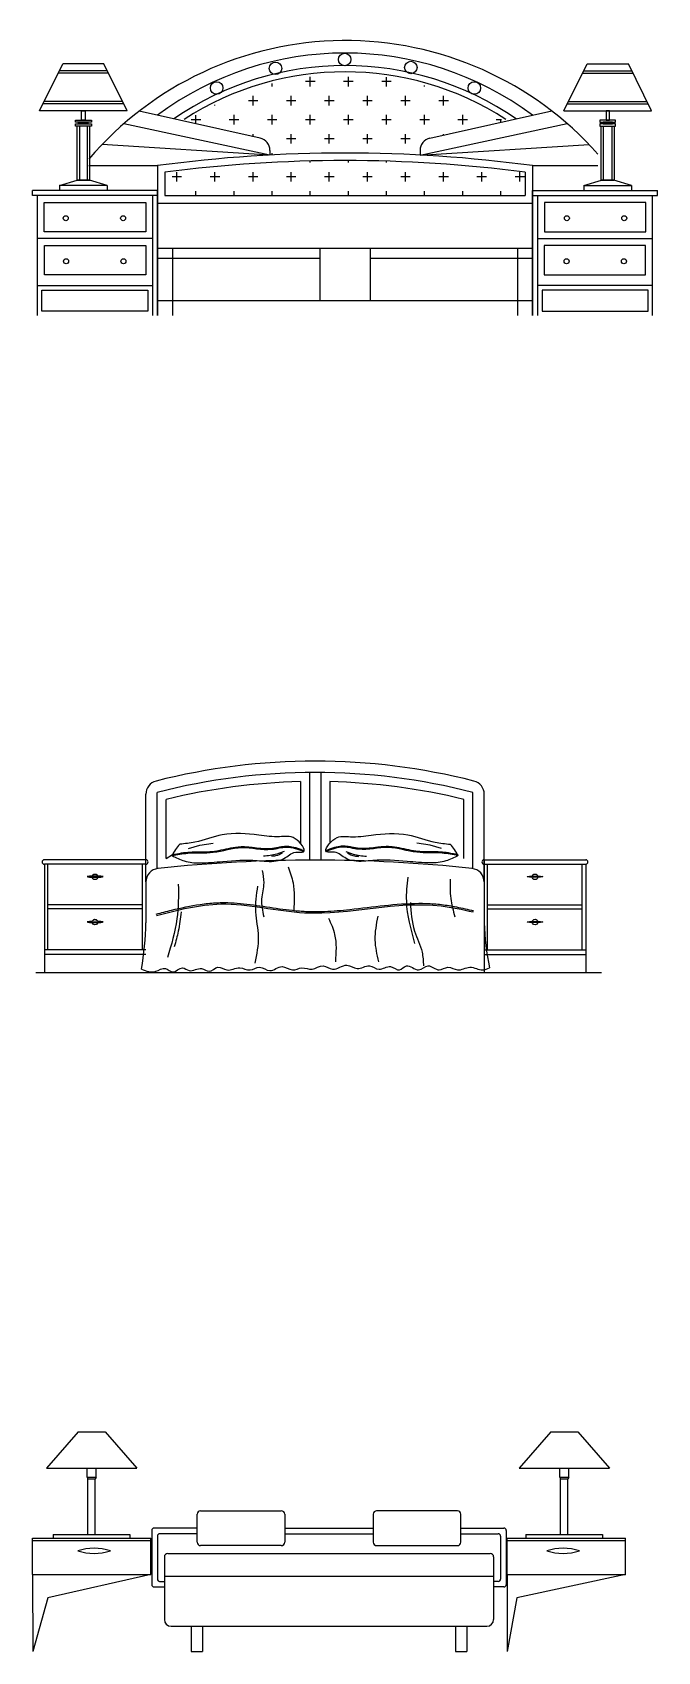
# Model space of a CAD drawing. Header units: millimetres. Extents: x 3060 to 28796, y 18778 to 36190.
# Drawn here: x 25596 to 28368, y 18780 to 25961 of the extents above; entities that cross this region are included whole.
import ezdxf

# ---------------------------------------------------------------- set-up
doc = ezdxf.new("R2010")
doc.units = ezdxf.units.MM

# ---------------------------------------------------------------- blocks, each defined once
blk = doc.blocks.new('A$C02563F7E')
for p, q in [((31.9, 908), (134.5, 1116.2)), ((332.7, 1085.1), (119.2, 1085.1)), ((317.4, 1116.2), (134.5, 1116.2)), ((420, 908), (317.4, 1116.2)), ((2356.8, 908), (2459.4, 1116.2)), ((2444.1, 1085.1), (2657.6, 1085.1)), ((2459.4, 1116.2), (2642.3, 1116.2)), ((2744.9, 908), (2642.3, 1116.2)), ((338, 1074.5), (114, 1074.5)), ((1063, 1016.6), (1063, 1029.2)), ((1253.1, 1037.7), (1210.8, 1037.7)), ((1231.9, 1016.6), (1231.9, 1058.8)), ((1422.1, 1037.7), (1379.8, 1037.7)), ((1400.9, 1016.6), (1400.9, 1058.8)), ((1591, 1037.7), (1548.8, 1037.7)), ((1569.9, 1016.6), (1569.9, 1056.9)), ((1738.9, 1016.6), (1738.9, 1021.1)), ((2438.8, 1074.5), (2662.8, 1074.5)), ((404.7, 939.1), (47.2, 939.1)), ((399.5, 949.7), (52.4, 949.7)), ((809.5, 932.1), (809.5, 935)), ((999.6, 953.2), (957.4, 953.2)), ((978.5, 932.1), (978.5, 974.3)), ((1168.6, 953.2), (1126.3, 953.2)), ((1147.5, 932.1), (1147.5, 974.3)), ((1337.6, 953.2), (1295.3, 953.2)), ((1316.4, 932.1), (1316.4, 974.3)), ((1506.5, 953.2), (1464.3, 953.2)), ((1485.4, 932.1), (1485.4, 974.3)), ((1675.5, 953.2), (1633.3, 953.2)), ((1654.4, 932.1), (1654.4, 974.3)), ((1844.5, 953.2), (1802.3, 953.2)), ((1823.4, 932.1), (1823.4, 974.3)), ((2372.1, 939.1), (2729.6, 939.1)), ((2377.3, 949.7), (2724.4, 949.7)), ((420, 908), (31.9, 908)), ((190.8, 857.3), (190.8, 867.1)), ((190.8, 867.1), (261.4, 867.1)), ((218.3, 867.1), (218.3, 907.7)), ((218.3, 907.7), (233.3, 907.7)), ((233.3, 867.1), (218.3, 867.1)), ((233.3, 907.7), (233.3, 867.1)), ((261.4, 867.1), (261.4, 857.3)), ((746.1, 868.7), (703.9, 868.7)), ((725, 850.5), (725, 889.2)), ((915.1, 868.7), (872.9, 868.7)), ((894, 847.6), (894, 889.8)), ((1084.1, 868.7), (1041.8, 868.7)), ((1063, 847.6), (1063, 889.8)), ((1253.1, 868.7), (1210.8, 868.7)), ((1231.9, 847.6), (1231.9, 889.8)), ((1422.1, 868.7), (1379.8, 868.7)), ((1400.9, 847.6), (1400.9, 889.8)), ((1591, 868.7), (1548.8, 868.7)), ((1569.9, 847.6), (1569.9, 889.8)), ((1760, 868.7), (1717.8, 868.7)), ((1738.9, 847.6), (1738.9, 889.8)), ((1929, 868.7), (1886.7, 868.7)), ((1907.9, 847.6), (1907.9, 889.8)), ((2080.4, 868.7), (2055.7, 868.7)), ((2076.9, 857.2), (2076.9, 871)), ((2356.8, 908), (2744.9, 908)), ((2586, 867.1), (2515.4, 867.1)), ((2515.4, 867.1), (2515.4, 857.3)), ((2558.5, 907.7), (2543.5, 907.7)), ((2543.5, 907.7), (2543.5, 867.1)), ((2543.5, 867.1), (2558.5, 867.1)), ((2558.5, 867.1), (2558.5, 907.7)), ((2586, 857.3), (2586, 867.1)), ((261.4, 857.3), (190.8, 857.3)), ((190.8, 840.5), (190.8, 850.3)), ((190.8, 850.3), (261.4, 850.3)), ((261.4, 840.5), (190.8, 840.5)), ((197.2, 840.9), (197.2, 600.2)), ((255.2, 840.9), (197.2, 840.9)), ((205.1, 857.6), (245.6, 857.6)), ((205.1, 850.5), (205.1, 857.6)), ((245.6, 850.5), (205.1, 850.5)), ((208.3, 840.9), (208.3, 600.2)), ((244.2, 600.2), (244.2, 840.9)), ((245.6, 857.6), (245.6, 850.5)), ((255.2, 600.2), (255.2, 840.9)), ((261.4, 850.3), (261.4, 840.5)), ((1053.4, 711.9), (404.8, 850.5)), ((978.5, 793.6), (978.5, 805.3)), ((1147.5, 763.1), (1147.5, 805.3)), ((1316.4, 763.1), (1316.4, 805.3)), ((1485.4, 763.1), (1485.4, 805.3)), ((1654.4, 763.1), (1654.4, 805.3)), ((1718.6, 711.9), (2371, 851.3)), ((1823.4, 800.3), (1823.4, 805.3)), ((2515.4, 857.3), (2586, 857.3)), ((2586, 850.3), (2515.4, 850.3)), ((2515.4, 850.3), (2515.4, 840.5)), ((2515.4, 840.5), (2586, 840.5)), ((2521.6, 600.2), (2521.6, 840.9)), ((2521.6, 840.9), (2579.6, 840.9)), ((2571.7, 857.6), (2531.2, 857.6)), ((2531.2, 857.6), (2531.2, 850.5)), ((2531.2, 850.5), (2571.7, 850.5)), ((2532.6, 600.2), (2532.6, 840.9)), ((2568.5, 840.9), (2568.5, 600.2)), ((2571.7, 850.5), (2571.7, 857.6)), ((2579.6, 840.9), (2579.6, 600.2)), ((2586, 840.5), (2586, 850.3)), ((1053.4, 711.9), (308.7, 758.6)), ((1063, 712.4), (1063, 720.8)), ((1168.6, 784.2), (1126.3, 784.2)), ((1231.9, 718.8), (1231.9, 720.8)), ((1337.6, 784.2), (1295.3, 784.2)), ((1400.9, 720.7), (1400.9, 720.8)), ((1506.5, 784.2), (1464.3, 784.2)), ((1569.9, 718), (1569.9, 720.8)), ((1675.5, 784.2), (1633.3, 784.2)), ((1718.6, 711.9), (2467.8, 758.9)), ((250.4, 665.3), (554.4, 665.3)), ((1063, 678.6), (1063, 679.1)), ((1231.9, 678.6), (1231.9, 685.6)), ((1400.9, 678.6), (1400.9, 687.4)), ((1569.9, 678.6), (1569.9, 684.7)), ((2217.6, 665.3), (2507.5, 665.3)), ((120.6, 576.6), (198.2, 600)), ((331.3, 576.6), (120.6, 576.6)), ((120.6, 576.6), (120.6, 554.4)), ((197.2, 600.2), (255.2, 600.2)), ((253.7, 600), (198.2, 600)), ((331.3, 576.6), (253.7, 600)), ((331.3, 576.6), (331.3, 554.4)), ((587.7, 636.1), (587.7, 532.2)), ((661.6, 615.2), (619.4, 615.2)), ((640.5, 594.1), (640.5, 636.4)), ((830.6, 615.2), (788.4, 615.2)), ((809.5, 594.1), (809.5, 636.4)), ((999.6, 615.2), (957.4, 615.2)), ((978.5, 594.1), (978.5, 636.4)), ((1168.6, 615.2), (1126.3, 615.2)), ((1147.5, 594.1), (1147.5, 636.4)), ((1337.6, 615.2), (1295.3, 615.2)), ((1316.4, 594.1), (1316.4, 636.4)), ((1506.5, 615.2), (1464.3, 615.2)), ((1485.4, 594.1), (1485.4, 636.4)), ((1675.5, 615.2), (1633.3, 615.2)), ((1654.4, 594.1), (1654.4, 636.4)), ((1844.5, 615.2), (1802.3, 615.2)), ((1823.4, 594.1), (1823.4, 636.4)), ((2013.5, 615.2), (1971.2, 615.2)), ((1992.4, 594.1), (1992.4, 636.4)), ((2182.5, 615.2), (2140.2, 615.2)), ((2161.3, 594.1), (2161.3, 636.4)), ((2184.3, 636.1), (2184.3, 532.2)), ((2445.5, 576.6), (2523.1, 600)), ((2445.5, 576.6), (2656.2, 576.6)), ((2445.5, 576.6), (2445.5, 554.4)), ((2579.6, 600.2), (2521.6, 600.2)), ((2523.1, 600), (2578.6, 600)), ((2656.2, 576.6), (2578.6, 600)), ((2656.2, 576.6), (2656.2, 554.4)), ((587.7, 532.2), (2184.3, 532.2)), ((725, 532.2), (725, 551.9)), ((894, 532.2), (894, 551.9)), ((1063, 532.2), (1063, 551.9)), ((1231.9, 532.2), (1231.9, 551.9)), ((1400.9, 532.2), (1400.9, 551.9)), ((1569.9, 532.2), (1569.9, 551.9)), ((1738.9, 532.2), (1738.9, 551.9)), ((1907.9, 532.2), (1907.9, 551.9)), ((2076.9, 532.2), (2076.9, 551.9)), ((42.2, 113.1), (512.2, 113.1)), ((42.2, 20), (42.2, 113.1)), ((512.2, 113.1), (512.2, 20)), ((2259.8, 113.1), (2259.8, 20)), ((2729.8, 113.1), (2259.8, 113.1)), ((2729.8, 20), (2729.8, 113.1)), ((512.2, 20), (42.2, 20)), ((2259.8, 20), (2729.8, 20))]:
    blk.add_line(p, q)
at = {"ltscale": 10}
for p, q in [((1010.1, 786.5), (473.4, 906.9)), ((1761.9, 786.5), (2302.3, 907.7)), ((1053.4, 732.4), (1053.4, 711.9)), ((1718.6, 732.4), (1718.6, 711.9)), ((554.4, 665.3), (554.4, 0)), ((2217.6, 665.3), (2217.6, 0)), ((554.4, 554.4), (0, 554.4)), ((0, 532.2), (0, 554.4)), ((554.4, 532.2), (0, 532.2)), ((22.2, 0), (22.2, 532.2)), ((532.2, 532.2), (532.2, 0)), ((554.4, 0), (554.4, 554.4)), ((2217.6, 554.4), (2772, 554.4)), ((2217.6, 0), (2217.6, 554.4)), ((2217.6, 532.2), (2772, 532.2)), ((2239.8, 532.2), (2239.8, 0)), ((2749.8, 0), (2749.8, 532.2)), ((2772, 532.2), (2772, 554.4)), ((52.2, 502.2), (502.2, 502.2)), ((52.2, 371.4), (52.2, 502.2)), ((502.2, 502.2), (502.2, 371.4)), ((554.4, 499), (2217.6, 499)), ((2719.8, 502.2), (2269.8, 502.2)), ((2269.8, 502.2), (2269.8, 371.4)), ((2719.8, 371.4), (2719.8, 502.2)), ((502.2, 371.4), (52.2, 371.4)), ((2269.8, 371.4), (2719.8, 371.4)), ((533.6, 341.4), (23.5, 341.4)), ((53.5, 311.4), (503.6, 311.4)), ((53.5, 180.6), (53.5, 311.4)), ((503.6, 311.4), (503.6, 180.6)), ((554.4, 299.4), (2217.6, 299.4)), ((620.9, 299.4), (620.9, 0)), ((1275.1, 299.4), (1275.1, 66.5)), ((1496.9, 299.4), (1496.9, 66.5)), ((2151.1, 299.4), (2151.1, 0)), ((2238.4, 341.4), (2748.5, 341.4)), ((2718.5, 311.4), (2268.4, 311.4)), ((2268.4, 311.4), (2268.4, 180.6)), ((2718.5, 180.6), (2718.5, 311.4)), ((554.4, 255), (1275.1, 255)), ((1496.9, 255), (2217.6, 255)), ((503.6, 180.6), (53.5, 180.6)), ((2268.4, 180.6), (2718.5, 180.6)), ((22.2, 133.1), (532.2, 133.1)), ((2749.8, 133.1), (2239.8, 133.1)), ((554.4, 66.5), (2217.6, 66.5))]:
    blk.add_line(p, q, dxfattribs=at)
for centre, radius in [((1384.5, 1135.6), 27.7), ((1077.6, 1096.4), 27.7), ((1678, 1100.1), 27.7), ((816.7, 1009.5), 27.7), ((1959.3, 1009.2), 27.7), ((148, 432), 11.2), ((402.3, 432), 11.2), ((2369.7, 432), 11.2), ((2624, 432), 11.2), ((149.3, 241.1), 11.2), ((403.7, 241.1), 11.2), ((2368.3, 241.1), 11.2), ((2622.7, 241.1), 11.2)]:
    blk.add_circle(centre, radius)
for centre, radius, start, end in [((1388.4, -274.9), 1494.6, 41.5203, 139.58512), ((1386, -228.5), 1309.6, 57.0195, 122.9805), ((1386, -5542), 6262.7, 82.36941, 97.63059), ((997.9, 732.4), 55.4, 0, 77.35738), ((1774.1, 732.4), 55.4, 102.64262, 180)]:
    blk.add_arc(centre, radius, start, end, dxfattribs=at)
for centre, radius, start, end in [((1386, -228.5), 1392.8, 53.33888, 126.66112), ((1386, -228.5), 1337.3, 55.41441, 124.58559), ((1386, -5541.8), 6229.3, 82.63683, 97.36317)]:
    blk.add_arc(centre, radius, start, end)
blk = doc.blocks.new('A$C75CC7F85')
for p, q in [((1213.1, 886.9), (1213.1, 498.1)), ((1263.1, 886.9), (1263.1, 498.1)), ((488.1, 401.3), (488.1, 790.7)), ((538.1, 460.5), (538.1, 798.4)), ((1173.1, 846.2), (1173.1, 572.7)), ((1303.1, 846.2), (1303.1, 572.7)), ((1938.1, 460.5), (1938.1, 798.4)), ((1988.1, 401.3), (1988.1, 790.7)), ((578.1, 505), (578.1, 767.2)), ((1898.1, 505), (1898.1, 767.2)), ((578.1, 505), (606.3, 522.8)), ((677.8, 550.1), (727.5, 564.4)), ((727.5, 564.4), (786.7, 574)), ((1748.8, 564.4), (1689.6, 574)), ((1798.5, 550.1), (1748.8, 564.4)), ((488.1, 500), (38.1, 500)), ((38.1, 480), (38.1, 0)), ((488.1, 480), (38.1, 480)), ((53.5, 100), (53.5, 480)), ((473.5, 100), (473.5, 480)), ((1988.1, 500), (2438.1, 500)), ((1988.1, 500), (1988.1, 0)), ((1988.1, 480), (2438.1, 480)), ((2002.7, 100), (2002.7, 480)), ((2422.7, 100), (2422.7, 480)), ((2438.1, 480), (2438.1, 0)), ((488.1, 401.3), (488.1, 220)), ((1988.1, 401.3), (1988.1, 220)), ((473.5, 299.6), (53.5, 299.6)), ((2002.7, 299.6), (2422.7, 299.6)), ((473.5, 282.3), (53.5, 282.3)), ((2002.7, 282.3), (2422.7, 282.3)), ((488.1, 100), (38.1, 100)), ((488.1, 80), (38.1, 80)), ((1988.1, 100), (2438.1, 100)), ((1988.1, 80), (2438.1, 80)), ((0, 0), (2508.1, 0))]:
    blk.add_line(p, q)
for centre in [(262.5, 424.2), (2213.7, 424.2), (262.5, 223.4), (2213.7, 223.4)]:
    blk.add_circle(centre, 12.4)
for centre, radius, start, end in [((1238.1, -1925.6), 2862.5, 75.74672, 104.25328), ((1238.1, -1925.6), 2812.5, 75.58823, 104.41177), ((548.1, 790.7), 60, 104.25328, 180), ((1238.1, -1925.6), 2772.5, 91.3434, 103.77161), ((1238.1, -1925.6), 2772.5, 76.22839, 88.6566), ((1928.1, 790.7), 60, 0, 75.74672), ((774.6, 437.4), 188.8, 136.10043, 154.62744), ((1701.6, 437.4), 188.8, 25.37256, 43.89957), ((38.1, 490), 10, 90, 270), ((488.1, 490), 10, 270, 90), ((548.1, 401.3), 60, 96.09975, 180), ((1238.1, -6055.4), 6553.5, 83.90025, 96.09975), ((1928.1, 401.3), 60, 0, 83.90025), ((1988.1, 490), 10, 90, 270), ((2438.1, 490), 10, 270, 90), ((-851, 243.4), 1339.4, 350.15046, 359.00179), ((3089.1, 251.4), 1101.4, 181.62922, 192.10949)]:
    blk.add_arc(centre, radius, start, end)
at = {"extrusion": (0, 0, -1)}
for centre in [(263.2, 424.9), (263.2, 224.1)]:
    blk.add_ellipse(centre, major_axis=(35.1, 0), ratio=0.078431, dxfattribs=at)
for centre in [(2213.1, 424.9), (2213.1, 224.1)]:
    blk.add_ellipse(centre, major_axis=(-35.1, 0), ratio=0.078431)
for points in [[(604.1, 518.3), (658.3, 494.4), (727.6, 485.8), (829.5, 492.3), (981.3, 496.6), (1065.8, 494.4), (1100.5, 505.3), (1152.5, 533.4), (1187.2, 535.6), (1149.7, 593.1), (1080.9, 601.7), (989.2, 609.3), (826.8, 610.2), (705.5, 577.8), (638.6, 568.3)], [(1872.2, 518.3), (1818, 494.4), (1748.6, 485.8), (1646.8, 492.3), (1495, 496.6), (1410.5, 494.4), (1375.8, 505.3), (1323.7, 533.4), (1289.1, 535.6), (1326.6, 593.1), (1395.3, 601.7), (1487.1, 609.3), (1649.5, 610.2), (1770.8, 577.8), (1837.7, 568.3)], [(604.1, 518.3), (674, 529.1), (786.7, 533), (912.8, 554), (1045.6, 546.3), (1112.5, 555.9), (1188, 537)], [(1101, 536.8), (1068.5, 524.4), (1010.2, 515.8)], [(1094.3, 530.1), (1062.8, 516.7), (1045.6, 514.8)], [(1872.2, 518.3), (1802.3, 529.1), (1689.6, 533), (1563.5, 554), (1430.7, 546.3), (1363.8, 555.9), (1288.3, 537)], [(1375.3, 536.8), (1407.8, 524.4), (1466, 515.8)], [(1382, 530.1), (1413.5, 516.7), (1430.7, 514.8)], [(1004.3, 452.5), (1010.4, 398.1), (1001.3, 325.6), (1010.4, 247)], [(1119.3, 467.7), (1140.5, 398.1), (1143.5, 274.2)], [(632, 392.1), (626, 237.9), (583.6, 65.6)], [(983.1, 383), (974.1, 268.2), (986.2, 159.3), (971, 41.5)], [(1649, 422.3), (1642.9, 316.5), (1679.3, 129.1)], [(1836.7, 413.2), (1839.7, 328.6), (1857.8, 247)], [(535.2, 253), (820.1, 303.7), (1192, 265.1), (1797.3, 295.4), (1939.6, 268.2)], [(1661.1, 310.5), (1679.3, 183.5), (1712.6, 89.8), (1718.6, 29.4)], [(644.1, 268.2), (632, 183.5), (613.9, 114)], [(1297.9, 241), (1325.1, 168.4), (1328.2, 47.5)], [(1515.8, 250), (1503.7, 144.2), (1518.9, 47.5)], [(468.6, 14.3), (532.2, 5.2), (574.5, 17.3), (607.8, 2.2), (650.2, 20.3), (680.5, 8.2), (734.9, 17.3), (768.2, 5.2), (807.6, 23.3), (846.9, 11.2), (904.4, 20.3), (949.8, 11.2), (992.2, 23.3), (1037.6, 8.2), (1092.1, 26.3), (1137.5, 11.2), (1179.9, 20.3), (1225.3, 14.3), (1273.7, 29.4), (1316.1, 14.3), (1379.6, 32.4), (1425, 17.3), (1479.5, 29.4), (1521.9, 14.3), (1573.3, 26.3), (1612.7, 11.2), (1642.9, 29.4), (1697.4, 11.2), (1739.8, 29.4), (1788.2, 11.2), (1827.6, 23.3), (1869.9, 11.2), (1924.4, 23.3), (1981.9, 11.2), (2012.2, 20.3)]]:
    blk.add_spline(points, degree=3)
for points, knots in [([(603.3, 522.2), (617.5, 524.9), (631.8, 527.7), (651, 530.6), (655.9, 531.3), (665, 532.3), (669.3, 532.8), (682.2, 533.8), (690.8, 534.2), (714.7, 534.7), (730, 534.5), (752.1, 534.8), (759, 534.9), (771.1, 535.6), (776.3, 535.9), (785, 536.8), (788.4, 537.2), (795.2, 538.1), (798.6, 538.6), (808.9, 540.3), (815.7, 541.7), (836.5, 546), (850.6, 549.2), (878.9, 554.7), (893.1, 557), (911, 557.9), (914.6, 558), (921.7, 558), (925.2, 558), (935.9, 557.5), (942.9, 557), (962.9, 554.9), (975.8, 553.2), (1001.4, 550.3), (1014.2, 549.3), (1030.2, 549.3), (1033.7, 549.4), (1040, 549.8), (1043, 550.1), (1048.8, 550.7), (1051.8, 551.1), (1060.6, 552.5), (1066.6, 553.7), (1078.5, 555.9), (1084.5, 557.1), (1096.6, 558.9), (1102.7, 559.6), (1111, 559.9), (1113.3, 559.9), (1117.7, 559.8), (1119.9, 559.6), (1126.5, 559.1), (1130.9, 558.5), (1146.8, 555.5), (1158.2, 552), (1176.2, 545.7), (1182.8, 543.2), (1189.4, 540.7)], [0, 0, 0, 0, 43.322991, 43.322991, 57.914348, 57.914348, 70.697536, 70.697536, 96.263911, 96.263911, 142.012316, 142.012316, 162.772891, 162.772891, 178.786373, 178.786373, 189.237065, 189.237065, 199.687757, 199.687757, 220.589141, 220.589141, 263.409842, 263.409842, 306.230542, 306.230542, 316.768821, 316.768821, 327.307099, 327.307099, 348.383655, 348.383655, 386.980338, 386.980338, 425.577021, 425.577021, 436.110672, 436.110672, 445.142389, 445.142389, 454.174106, 454.174106, 472.23754, 472.23754, 490.300974, 490.300974, 508.364408, 508.364408, 514.901283, 514.901283, 521.438159, 521.438159, 534.511909, 534.511909, 569.316077, 569.316077, 589.76136, 589.76136, 589.76136, 589.76136]), ([(1873, 522.2), (1858.8, 524.9), (1844.5, 527.7), (1825.3, 530.6), (1820.4, 531.3), (1811.3, 532.3), (1807, 532.8), (1794.1, 533.8), (1785.5, 534.2), (1761.6, 534.7), (1746.3, 534.5), (1724.2, 534.8), (1717.3, 534.9), (1705.2, 535.6), (1699.9, 535.9), (1691.3, 536.8), (1687.9, 537.2), (1681.1, 538.1), (1677.6, 538.6), (1667.4, 540.3), (1660.6, 541.7), (1639.7, 546), (1625.7, 549.2), (1597.4, 554.7), (1583.2, 557), (1565.3, 557.9), (1561.7, 558), (1554.6, 558), (1551.1, 558), (1540.4, 557.5), (1533.3, 557), (1513.3, 554.9), (1500.5, 553.2), (1474.8, 550.3), (1462.1, 549.3), (1446.1, 549.3), (1442.6, 549.4), (1436.2, 549.8), (1433.3, 550.1), (1427.5, 550.7), (1424.5, 551.1), (1415.7, 552.5), (1409.7, 553.7), (1397.8, 555.9), (1391.7, 557.1), (1379.7, 558.9), (1373.6, 559.6), (1365.2, 559.9), (1363, 559.9), (1358.6, 559.8), (1356.4, 559.6), (1349.8, 559.1), (1345.4, 558.5), (1329.5, 555.5), (1318, 552), (1300.1, 545.7), (1293.5, 543.2), (1286.9, 540.7)], [0, 0, 0, 0, 43.322991, 43.322991, 57.914348, 57.914348, 70.697536, 70.697536, 96.263911, 96.263911, 142.012316, 142.012316, 162.772891, 162.772891, 178.786373, 178.786373, 189.237065, 189.237065, 199.687757, 199.687757, 220.589141, 220.589141, 263.409842, 263.409842, 306.230542, 306.230542, 316.768821, 316.768821, 327.307099, 327.307099, 348.383655, 348.383655, 386.980338, 386.980338, 425.577021, 425.577021, 436.110672, 436.110672, 445.142389, 445.142389, 454.174106, 454.174106, 472.23754, 472.23754, 490.300974, 490.300974, 508.364408, 508.364408, 514.901283, 514.901283, 521.438159, 521.438159, 534.511909, 534.511909, 569.316077, 569.316077, 589.76136, 589.76136, 589.76136, 589.76136]), ([(533.7, 258.9), (556.6, 264.7), (579.4, 270.6), (644.3, 286.4), (686.4, 295.5), (740.2, 303.4), (751.8, 304.9), (774.5, 307.3), (785.6, 308.2), (805.9, 309.3), (815.1, 309.7), (833.5, 309.9), (842.7, 309.8), (870.3, 309.1), (888.7, 307.9), (945.7, 302.7), (984.3, 297), (1061.4, 285.5), (1099.9, 279.6), (1148.7, 274.4), (1159.1, 273.4), (1178.8, 271.9), (1188, 271.3), (1206.5, 270.5), (1215.7, 270.2), (1243.5, 269.8), (1262.1, 270.2), (1317.8, 272.4), (1355, 275.6), (1443.3, 284.9), (1494.4, 291.5), (1596.4, 302.4), (1647.5, 306.5), (1709.5, 306.7), (1720.7, 306.6), (1754.2, 305.5), (1776.5, 303.9), (1821, 298.5), (1843.2, 294.8), (1890.6, 285.4), (1915.8, 279.7), (1940.9, 274)], [0, 0, 0, 0, 69.789708, 69.789708, 197.540573, 197.540573, 232.5611, 232.5611, 266.047618, 266.047618, 293.724027, 293.724027, 321.400436, 321.400436, 376.753254, 376.753254, 492.875723, 492.875723, 608.998191, 608.998191, 640.329695, 640.329695, 668.253897, 668.253897, 696.1781, 696.1781, 752.026506, 752.026506, 863.723317, 863.723317, 1016.543646, 1016.543646, 1169.363976, 1169.363976, 1202.939399, 1202.939399, 1270.090246, 1270.090246, 1337.241093, 1337.241093, 1414.176067, 1414.176067, 1414.176067, 1414.176067])]:
    blk.add_open_spline(points, degree=3, knots=knots)
blk = doc.blocks.new('A$C1CDA2936')
for p, q in [((202.5, 974.3), (62.5, 814.3)), ((202.5, 974.3), (322.5, 974.3)), ((322.5, 974.3), (462.5, 814.3)), ((2298.1, 974.3), (2158.1, 814.3)), ((2298.1, 974.3), (2418.1, 974.3)), ((2418.1, 974.3), (2558.1, 814.3)), ((62.5, 814.3), (462.5, 814.3)), ((242.5, 774.3), (242.5, 814.3)), ((282.5, 774.3), (282.5, 814.3)), ((2158.1, 814.3), (2558.1, 814.3)), ((2338.1, 774.3), (2338.1, 814.3)), ((2378.1, 774.3), (2378.1, 814.3)), ((242.5, 774.3), (246.5, 766.3)), ((242.5, 774.3), (282.5, 774.3)), ((246.5, 518.7), (246.5, 766.3)), ((246.5, 766.3), (278.5, 766.3)), ((282.5, 774.3), (278.5, 766.3)), ((278.5, 518.7), (278.5, 766.3)), ((2338.1, 774.3), (2378.1, 774.3)), ((2338.1, 774.3), (2342.1, 766.3)), ((2342.1, 766.3), (2374.1, 766.3)), ((2342.1, 518.7), (2342.1, 766.3)), ((2378.1, 774.3), (2374.1, 766.3)), ((2374.1, 518.7), (2374.1, 766.3)), ((730.4, 485.1), (730.4, 609.6)), ((745.4, 624.6), (1103.6, 624.6)), ((1118.6, 609.6), (1118.6, 485.1)), ((1511.3, 609.6), (1511.3, 485.1)), ((1884.5, 624.6), (1526.3, 624.6)), ((1899.5, 485.1), (1899.5, 609.6)), ((92.5, 518.7), (432.5, 518.7)), ((92.5, 518.7), (92.5, 502.7)), ((92.5, 502.7), (432.5, 502.7)), ((432.5, 518.7), (432.5, 502.7)), ((2188.1, 518.7), (2528.1, 518.7)), ((2188.1, 518.7), (2188.1, 502.7)), ((2188.1, 502.7), (2528.1, 502.7)), ((2528.1, 518.7), (2528.1, 502.7)), ((215.2, 502.7), (336.6, 502.7)), ((600, 435.3), (2030, 435.3)), ((1103.6, 470.1), (745.4, 470.1)), ((1526.3, 470.1), (1884.5, 470.1)), ((2294.9, 502.7), (2416.3, 502.7)), ((2310.8, 502.7), (2432.1, 502.7)), ((585, 420.3), (585, 142.4)), ((2045, 420.3), (2045, 142.4)), ((0, 342.5), (1.2, 0)), ((585, 335.3), (2045, 335.3)), ((2104.7, 342.5), (2104.7, 0)), ((615, 112.4), (2015, 112.4)), ((704.3, 112.4), (704.3, 0)), ((754.3, 112.4), (754.3, 0)), ((1875.7, 112.4), (1875.7, 0)), ((1925.7, 112.4), (1925.7, 0)), ((704.3, 0), (754.3, 0)), ((1875.7, 0), (1925.7, 0))]:
    blk.add_line(p, q)
at = {"ltscale": 0.13}
for p, q in [((0, 502.7), (525, 502.7)), ((0, 342.5), (0, 502.7)), ((525, 342.5), (525, 502.7)), ((2104.7, 342.5), (2104.7, 502.7)), ((2104.7, 502.7), (2629.7, 502.7)), ((2629.7, 340.4), (2629.7, 502.7)), ((0, 492.7), (525, 492.7)), ((2104.7, 492.7), (2629.7, 492.7)), ((0, 342.5), (525, 342.5)), ((2104.7, 342.5), (2629.7, 342.5))]:
    blk.add_line(p, q, dxfattribs=at)
at = {"ltscale": 2}
for p, q in [((529.2, 537.7), (529.2, 296.7)), ((730.4, 547.7), (539.2, 547.7)), ((554.2, 512.7), (554.2, 321.7)), ((730.4, 522.7), (564.2, 522.7)), ((1118.6, 547.7), (1511.3, 547.7)), ((1118.6, 522.7), (1511.3, 522.7)), ((1899.5, 547.7), (2090.7, 547.7)), ((1899.5, 522.7), (2065.7, 522.7)), ((2075.7, 512.7), (2075.7, 321.7)), ((2100.7, 537.7), (2100.7, 296.7)), ((525, 342.5), (68.5, 238.1)), ((564.2, 311.7), (585, 311.7)), ((2065.7, 311.7), (2045, 311.7)), ((2629.7, 342.5), (2148.2, 238.1)), ((68.5, 238.1), (1.2, 0)), ((539.2, 286.7), (585, 286.7)), ((2090.7, 286.7), (2045, 286.7)), ((2148.2, 238.1), (2104.7, 0))]:
    blk.add_line(p, q, dxfattribs=at)
for centre, radius, start, end in [((745.4, 609.6), 15, 90, 180), ((1103.6, 609.6), 15, 0, 90), ((1526.3, 609.6), 15, 90, 180), ((1884.5, 609.6), 15, 0, 90), ((600, 420.3), 15, 90, 180), ((745.4, 485.1), 15, 180, 270), ((1103.6, 485.1), 15, 270, 0), ((1526.3, 485.1), 15, 180, 270), ((1884.5, 485.1), 15, 270, 0), ((2030, 420.3), 15, 0, 90), ((615, 142.4), 30, 180, 270), ((2015, 142.4), 30, 270, 0)]:
    blk.add_arc(centre, radius, start, end)
for centre, start, end in [((539.2, 537.7), 90, 180), ((564.2, 512.7), 90, 180), ((2065.7, 512.7), 0, 90), ((2090.7, 537.7), 0, 90), ((539.2, 296.7), 180, 270), ((564.2, 321.7), 180, 270), ((2065.7, 321.7), 270, 0), ((2090.7, 296.7), 270, 0)]:
    blk.add_arc(centre, 10, start, end, dxfattribs=at)
at = {"ltscale": 0.13}
for centre, start, end in [((273.3, 221.3), 72.17035, 107.82965), ((273.3, 672.5), 252.17035, 287.82965), ((2353, 221.3), 72.17035, 107.82965), ((2353, 672.5), 252.17035, 287.82965)]:
    blk.add_arc(centre, 237, start, end, dxfattribs=at)

msp = doc.modelspace()

# ---------------------------------------------------------------- block references
for name, p in [('A$C02563F7E', (25596.3, 24705.1)), ('A$C75CC7F85', (25611.3, 21792.1)), ('A$C1CDA2936', (25596.3, 18780.1))]:
    msp.add_blockref(name, p)

doc.saveas('drawing.dxf')
